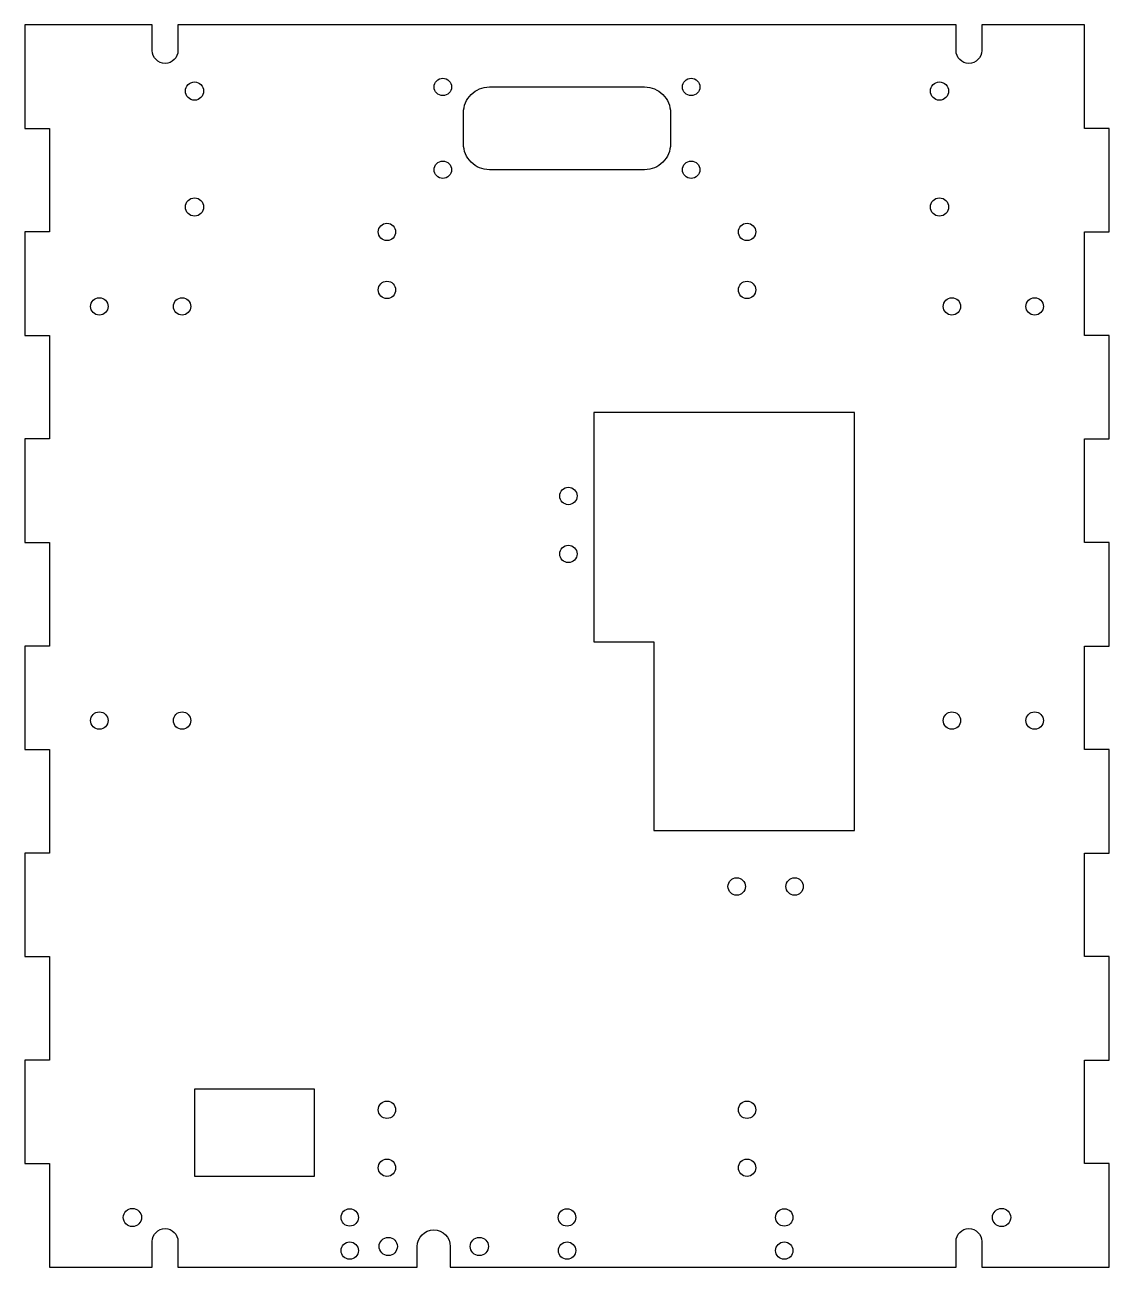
# Model space of a CAD drawing. Extents: x 794 to 1056, y 200 to 500.
import ezdxf

# ---------------------------------------------------------------- set-up
doc = ezdxf.new("R2010")
doc.units = 0

msp = doc.modelspace()

# ---------------------------------------------------------------- linework, layer by layer
at = {"layer": 'CorteLaser', "color": 0}
for points in [[(1050, 500), (1025.2, 500), (1025.2, 493.8, -1), (1019, 493.8), (1019, 500), (831, 500), (831, 493.8, -1), (824.8, 493.8), (824.8, 500), (794, 500), (794, 475), (800, 475), (800, 450), (794, 450), (794, 425), (800, 425), (800, 400), (794, 400), (794, 375), (800, 375), (800, 350), (794, 350), (794, 325), (800, 325), (800, 300), (794, 300), (794, 275), (800, 275), (800, 250), (794, 250), (794, 225), (800, 225), (800, 200), (824.8, 200), (824.8, 206.2, -1), (831, 206.2), (831, 200), (888.81, 200), (888.81, 205, -1), (896.81, 205), (896.81, 200), (1019, 200), (1019, 206.2, -1), (1025.2, 206.2), (1025.2, 200), (1056, 200), (1056, 225), (1050, 225), (1050, 250), (1056, 250), (1056, 275), (1050, 275), (1050, 300), (1056, 300), (1056, 325), (1050, 325), (1050, 350), (1056, 350), (1056, 375), (1050, 375), (1050, 400), (1056, 400), (1056, 425), (1050, 425), (1050, 450), (1056, 450), (1056, 475), (1050, 475)], [(900, 478.75, -0.414214), (906.25, 485), (943.75, 485, -0.414214), (950, 478.75), (950, 471.25, -0.414214), (943.75, 465), (906.25, 465, -0.414214), (900, 471.25)]]:
    msp.add_lwpolyline(points, format="xyb", close=True, dxfattribs=at)
for points in [[(946, 406.42), (931.5, 406.42), (931.5, 351.02), (946, 351.02), (946, 305.42), (994.5, 305.42), (994.5, 406.42)], [(864, 222), (864, 243), (835, 243), (835, 222)]]:
    msp.add_lwpolyline(points, close=True, dxfattribs=at)
for centre, radius in [((835, 484, -50), 2.2), ((895, 485, -50), 2.1), ((955, 485, -50), 2.1), ((1015, 484, -50), 2.2), ((895, 465, -50), 2.1), ((955, 465, -50), 2.1), ((835, 456, -50), 2.2), ((1015, 456, -50), 2.2), ((881.5, 450, -50), 2.1), ((968.5, 450, -50), 2.1), ((881.5, 436, -50), 2.1), ((968.5, 436, -50), 2.1), ((812, 432, -50), 2.1), ((832, 432, -50), 2.1), ((1018, 432, -50), 2.1), ((1038, 432, -50), 2.1), ((925.34, 386.23, -50), 2.1), ((925.34, 372.23, -50), 2.1), ((812, 332, -50), 2.1), ((832, 332, -50), 2.1), ((1018, 332, -50), 2.1), ((1038, 332, -50), 2.1), ((966, 291.92, -50), 2.1), ((980, 291.92, -50), 2.1), ((881.5, 238, -50), 2.1), ((968.5, 238, -50), 2.1), ((881.5, 224, -50), 2.1), ((968.5, 224, -50), 2.1), ((820, 212, -50), 2.2), ((872.5, 212, -50), 2.1), ((925, 212, -50), 2.1), ((977.5, 212, -50), 2.1), ((1030, 212, -50), 2.2), ((881.81, 205, -50), 2.2), ((903.81, 205, -50), 2.2), ((872.5, 204, -50), 2.1), ((925.03, 204, -50), 2.1), ((977.5, 204, -50), 2.1)]:
    msp.add_circle(centre, radius, dxfattribs=at)

doc.saveas('drawing.dxf')
